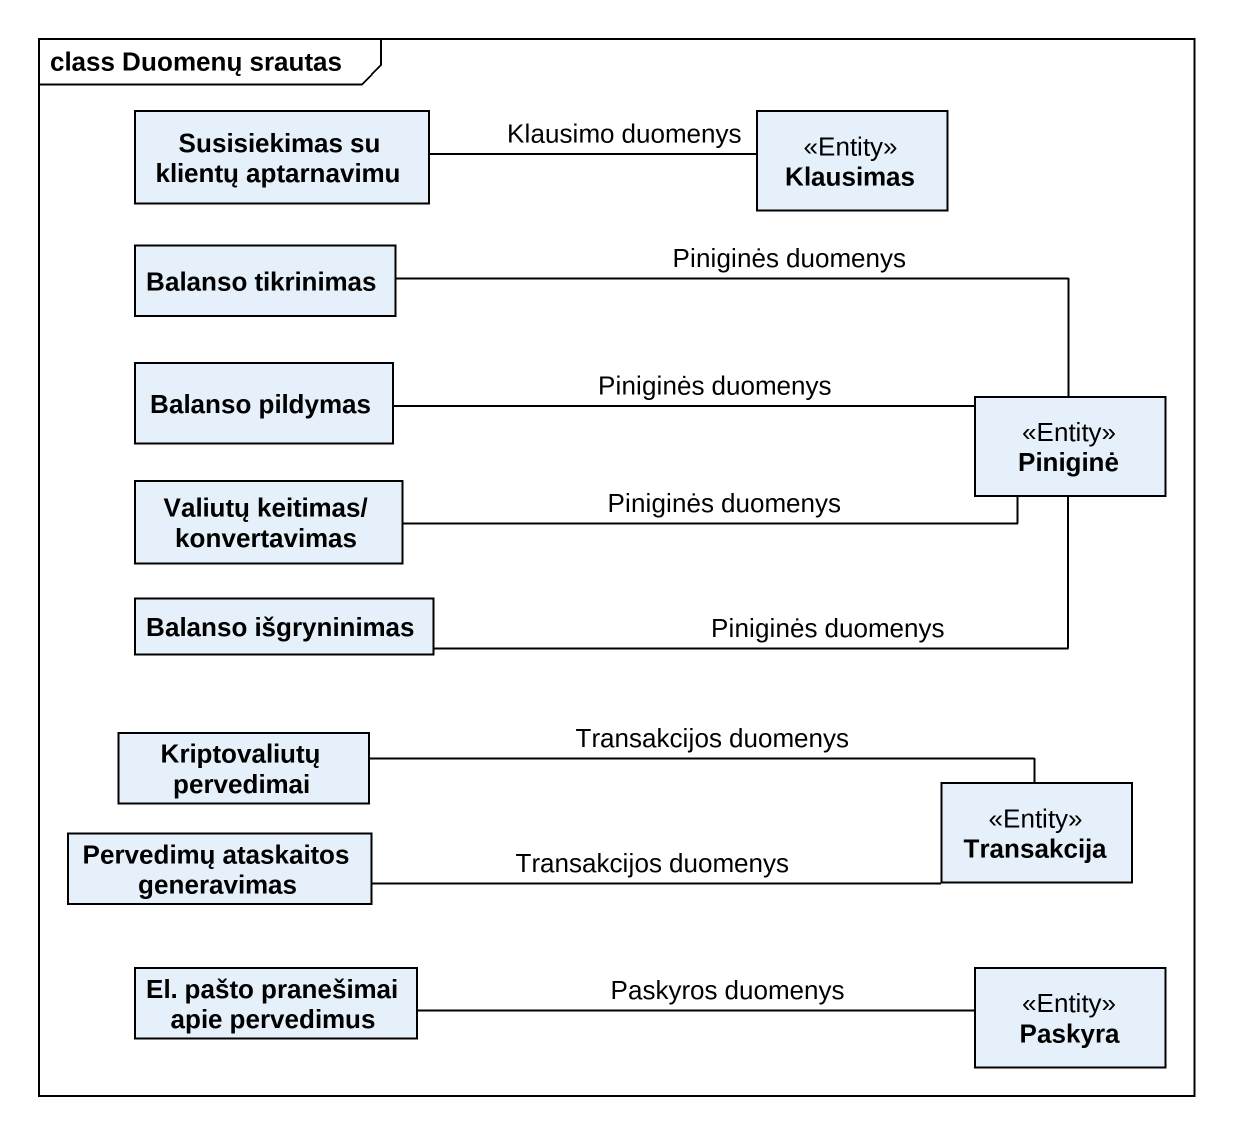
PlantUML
@startuml
mainframe class Duomenų srautas
hide circle
hide empty members
class "Susisiekimas su klientų aptarnavimu" as Susisiekimas_su_klientų
class Klausimas <<Entity>>
class "Balanso tikrinimas" as Balanso_tikrinimas
class "Balanso pildymas" as Balanso_pildymas
class Piniginė <<Entity>>
class "Valiutų keitimas/ konvertavimas" as Valiutų_keitimas
class "Balanso išgryninimas" as Balanso_išgryninimas
class "Kriptovaliutų pervedimai" as Kriptovaliutų_pervedimai
class "Pervedimų ataskaitos generavimas" as Pervedimų_ataskaitos
class Transakcija <<Entity>>
class "El. pašto pranešimai apie pervedimus" as El_pašto_pranešimai_apie
class Paskyra <<Entity>>
Susisiekimas_su_klientų -right- Klausimas : Klausimo duomenys
Balanso_tikrinimas -right- Piniginė : Piniginės duomenys
Balanso_pildymas -right- Piniginė : Piniginės duomenys
Valiutų_keitimas -right- Piniginė : Piniginės duomenys
Balanso_išgryninimas -right- Piniginė : Piniginės duomenys
Kriptovaliutų_pervedimai -right- Transakcija : Transakcijos duomenys
Pervedimų_ataskaitos -right- Transakcija : Transakcijos duomenys
El_pašto_pranešimai_apie -right- Paskyra : Paskyros duomenys
@enduml
